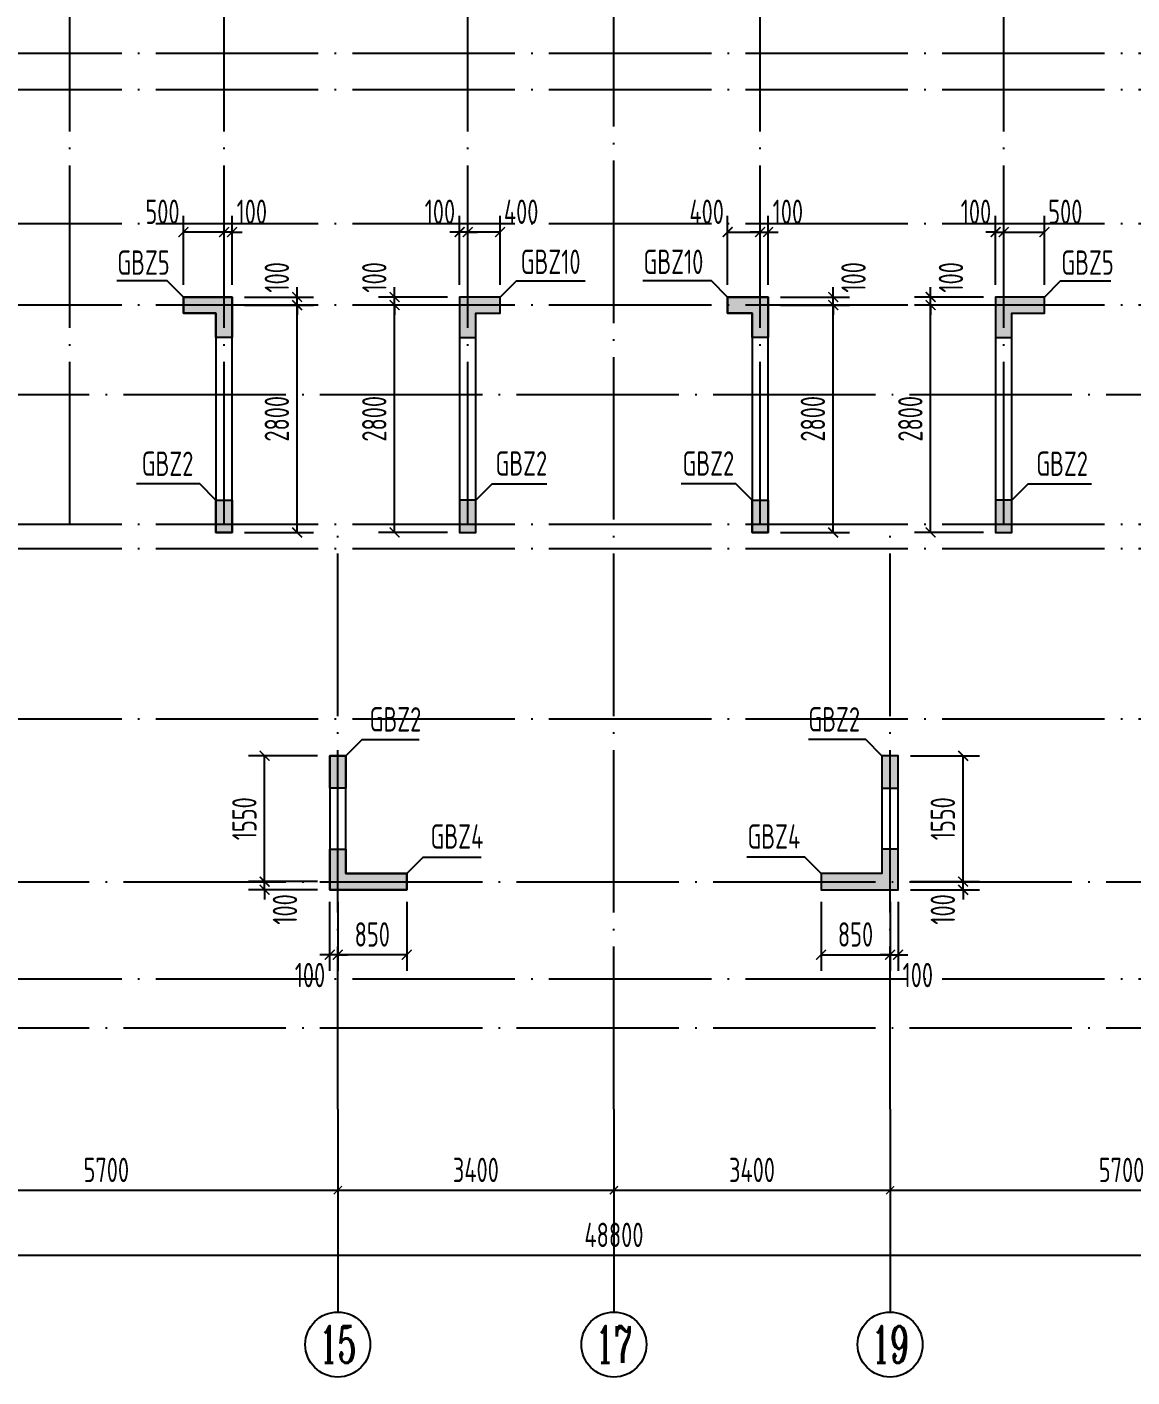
# Model space of a CAD drawing. Extents: x 826826 to 1642106, y -156213 to 399140.
# Drawn here: x 1188518 to 1202123, y 116116 to 132741 of the extents above; entities that cross this region are included whole.
import ezdxf
from ezdxf.enums import TextEntityAlignment as Align

# ---------------------------------------------------------------- set-up
doc = ezdxf.new("R2010")
doc.units = 0
doc.header["$LTSCALE"] = 1000
doc.linetypes.add('DOTE', pattern=[2.42, 2, -0.2, 0.02, -0.2])
doc.layers.get('0').update_dxf_attribs({"linetype": 'CONTINUOUS'})
doc.layers.get('DEFPOINTS').update_dxf_attribs({"linetype": 'CONTINUOUS'})
for name, color, linetype in [('A-AXIS', 1, 'CONTINUOUS'), ('A-DOTE', 10, 'DOTE'), ('AXIS_TEXT', 4, 'CONTINUOUS'), ('S-Q墙实线', 6, 'CONTINUOUS'), ('S-Q墙标注', 3, 'CONTINUOUS'), ('S-X详图填充', 252, 'CONTINUOUS'), ('S-X详图实线', 4, 'CONTINUOUS'), ('S-Y一般标注', 3, 'CONTINUOUS'), ('S-Z柱编号', 6, 'CONTINUOUS')]:
    doc.layers.add(name, color=color, linetype=linetype)
doc.styles.add('_TCH_AXIS', font='COMPLEX', dxfattribs={"bigfont": 'GBCBIG'})
doc.styles.add('COMPLEX', font='COMPLEX')
doc.styles.add('TSSD_DIMENSION', font='Tssdeng.shx', dxfattribs={"width": 0.7, "bigfont": 'tssdchn.shx'})
doc.styles.add('TSSD_REIN', font='tssdeng.shx', dxfattribs={"width": 0.7, "height": 300, "bigfont": 'tssdchn.shx'})
doc.styles.add('结构文字', font='zstxt.shx', dxfattribs={"width": 0.7, "bigfont": 'zshz.shx'})
doc.dimstyles.new('STRUCK', dxfattribs={"dimtxt": 400, "dimasz": 121, "dimexe": 200, "dimexo": 150, "dimgap": 115, "dimtad": 1, "dimdec": 0, "dimdsep": 46, "dimtxsty": '结构文字', "dimblk": 'ARCHTICK', "dimcen": 400, "dimclrd": 3, "dimclre": 3, "dimclrt": 7, "dimadec": 0, "dimazin": 0, "dimtfac": 1, "dimtdec": 0, "dimtix": 1, "dimtmove": 2, "dimatfit": 3, "dimldrblk": '_DIMX', "dimfxl": 0, "dimtolj": 1, "dimtzin": 0, "dimarcsym": 0})
doc.dimstyles.new('TSSD_100_100$0', dxfattribs={"dimtxt": 300, "dimasz": 80, "dimexe": 100, "dimexo": 250, "dimgap": 100, "dimtad": 1, "dimdec": 0, "dimzin": 0, "dimdsep": 46, "dimtxsty": 'TSSD_DIMENSION', "dimblk": 'ARCHTICK', "dimcen": 0, "dimdle": 100, "dimclrd": 3, "dimclre": 3, "dimclrt": 7, "dimadec": 0, "dimazin": 0, "dimtfac": 1, "dimtdec": 0, "dimtix": 1, "dimtmove": 2, "dimatfit": 3, "dimldrblk": 'ARCHTICK', "dimfxl": 0, "dimtolj": 1, "dimtzin": 0, "dimarcsym": 0})

# ---------------------------------------------------------------- blocks, each defined once
blk = doc.blocks.new('_ArchTick')
at = {"color": 0, "linetype": 'ByBlock', "const_width": 0.15}
blk.add_lwpolyline([(-0.5, -0.5), (0.5, 0.5)], dxfattribs=at)
blk = doc.blocks.new('*D874')
at = {"layer": 'DEFPOINTS', "color": 0}
for p in [(32100, 3300), (37800, 3300), (37800, 2300)]:
    blk.add_point(p, dxfattribs=at)
at = {"layer": 'S-Y一般标注', "color": 0, "lineweight": -2}
for p, q in [((32100, 3050), (32100, 2200)), ((37800, 3050), (37800, 2200)), ((32000, 2300), (37900, 2300))]:
    blk.add_line(p, q, dxfattribs=at)
at = {"layer": 'S-Y一般标注', "color": 0, "lineweight": -2, "xscale": 100, "yscale": 100, "zscale": 100, "rotation": 180}
blk.add_blockref('_ArchTick', (32100, 2300), dxfattribs=at)
at = {"layer": 'S-Y一般标注', "color": 0, "lineweight": -2, "xscale": 100, "yscale": 100, "zscale": 100}
blk.add_blockref('_ArchTick', (37800, 2300), dxfattribs=at)
at = {"layer": 'S-Y一般标注', "color": 7, "insert": (34950, 2550), "char_height": 300, "attachment_point": 5, "style": 'TSSD_DIMENSION'}
blk.add_mtext('\\A1;5700', dxfattribs=at)
blk = doc.blocks.new('*D875')
at = {"layer": 'DEFPOINTS', "color": 0}
for p in [(28700.000008, 3300.000008), (32100.000008, 3300.000008), (32100.000008, 2300.000008)]:
    blk.add_point(p, dxfattribs=at)
at = {"layer": 'S-Y一般标注', "color": 0, "lineweight": -2}
for p, q in [((28700.000008, 3050.000008), (28700.000008, 2200.000008)), ((32100.000008, 3050.000008), (32100.000008, 2200.000008)), ((28600.000008, 2300.000008), (32200.000008, 2300.000008))]:
    blk.add_line(p, q, dxfattribs=at)
at = {"layer": 'S-Y一般标注', "color": 0, "lineweight": -2, "xscale": 100, "yscale": 100, "zscale": 100, "rotation": 180}
blk.add_blockref('_ArchTick', (28700.000008, 2300.000008), dxfattribs=at)
at = {"layer": 'S-Y一般标注', "color": 0, "lineweight": -2, "xscale": 100, "yscale": 100, "zscale": 100}
blk.add_blockref('_ArchTick', (32100.000008, 2300.000008), dxfattribs=at)
at = {"layer": 'S-Y一般标注', "color": 7, "insert": (30400.000008, 2550.000008), "char_height": 300, "attachment_point": 5, "style": 'TSSD_DIMENSION'}
blk.add_mtext('\\A1;3400', dxfattribs=at)
blk = doc.blocks.new('*D916')
at = {"layer": 'DEFPOINTS', "color": 0}
for p in [(19600, 3300), (25300, 3300), (25300, 2300)]:
    blk.add_point(p, dxfattribs=at)
at = {"layer": 'S-Y一般标注', "color": 0, "lineweight": -2}
for p, q in [((19600, 3050), (19600, 2200)), ((25300, 3050), (25300, 2200)), ((19500, 2300), (25400, 2300))]:
    blk.add_line(p, q, dxfattribs=at)
at = {"layer": 'S-Y一般标注', "color": 0, "lineweight": -2, "xscale": 100, "yscale": 100, "zscale": 100, "rotation": 180}
blk.add_blockref('_ArchTick', (19600, 2300), dxfattribs=at)
at = {"layer": 'S-Y一般标注', "color": 0, "lineweight": -2, "xscale": 100, "yscale": 100, "zscale": 100}
blk.add_blockref('_ArchTick', (25300, 2300), dxfattribs=at)
at = {"layer": 'S-Y一般标注', "color": 7, "insert": (22450, 2550), "char_height": 300, "attachment_point": 5, "style": 'TSSD_DIMENSION'}
blk.add_mtext('\\A1;5700', dxfattribs=at)
blk = doc.blocks.new('*D917')
at = {"layer": 'DEFPOINTS', "color": 0}
for p in [(25300.000008, 3300.000008), (28700.000008, 3300.000008), (28700.000008, 2300.000008)]:
    blk.add_point(p, dxfattribs=at)
at = {"layer": 'S-Y一般标注', "color": 0, "lineweight": -2}
for p, q in [((25300.000008, 3050.000008), (25300.000008, 2200.000008)), ((28700.000008, 3050.000008), (28700.000008, 2200.000008)), ((25200.000008, 2300.000008), (28800.000008, 2300.000008))]:
    blk.add_line(p, q, dxfattribs=at)
at = {"layer": 'S-Y一般标注', "color": 0, "lineweight": -2, "xscale": 100, "yscale": 100, "zscale": 100, "rotation": 180}
blk.add_blockref('_ArchTick', (25300.000008, 2300.000008), dxfattribs=at)
at = {"layer": 'S-Y一般标注', "color": 0, "lineweight": -2, "xscale": 100, "yscale": 100, "zscale": 100}
blk.add_blockref('_ArchTick', (28700.000008, 2300.000008), dxfattribs=at)
at = {"layer": 'S-Y一般标注', "color": 7, "insert": (27000.000008, 2550.000008), "char_height": 300, "attachment_point": 5, "style": 'TSSD_DIMENSION'}
blk.add_mtext('\\A1;3400', dxfattribs=at)
blk = doc.blocks.new('*D918')
at = {"layer": 'DEFPOINTS', "color": 0}
for p in [(4300.000008, 3300.000008), (53100.000008, 3300.000008), (53100.000008, 1500.000008)]:
    blk.add_point(p, dxfattribs=at)
at = {"layer": 'S-Y一般标注', "color": 0, "lineweight": -2}
for p, q in [((4300.000008, 3050.000008), (4300.000008, 1400.000008)), ((53100.000008, 3050.000008), (53100.000008, 1400.000008)), ((4200.000008, 1500.000008), (53200.000008, 1500.000008))]:
    blk.add_line(p, q, dxfattribs=at)
at = {"layer": 'S-Y一般标注', "color": 0, "lineweight": -2, "xscale": 100, "yscale": 100, "zscale": 100, "rotation": 180}
blk.add_blockref('_ArchTick', (4300.000008, 1500.000008), dxfattribs=at)
at = {"layer": 'S-Y一般标注', "color": 0, "lineweight": -2, "xscale": 100, "yscale": 100, "zscale": 100}
blk.add_blockref('_ArchTick', (53100.000008, 1500.000008), dxfattribs=at)
at = {"layer": 'S-Y一般标注', "color": 7, "insert": (28700.000008, 1750.000008), "char_height": 300, "attachment_point": 5, "style": 'TSSD_DIMENSION'}
blk.add_mtext('\\A1;48800', dxfattribs=at)
blk = doc.blocks.new('_AXISO')
blk.add_circle((0, 0), 0.5)
at = {"layer": 'AXIS_TEXT', "style": 'COMPLEX', "width": 1.041667}
blk.add_attdef('A', text='', height=0.56, dxfattribs=at).set_placement((-0.25, -0.28), (0.25, -0.28), align=Align.FIT)
blk = doc.blocks.new('*D612')
at = {"layer": 'DEFPOINTS', "color": 0}
for p in [(1191044, 129316), (1191844, 129316), (1191044, 126516)]:
    blk.add_point(p, dxfattribs=at)
at = {"layer": 'S-Q墙标注', "color": 3, "lineweight": -2}
for p, q in [((1191194, 129316), (1192044, 129316)), ((1191844, 126516), (1191844, 129316)), ((1191194, 126516), (1192044, 126516))]:
    blk.add_line(p, q, dxfattribs=at)
at = {"layer": 'S-Q墙标注', "color": 3, "lineweight": -2, "xscale": 121, "yscale": 121, "zscale": 121}
for p, rotation in [((1191844, 129316), 90), ((1191844, 126516), 270)]:
    blk.add_blockref('_ArchTick', p, dxfattribs=dict(at, rotation=rotation))
at = {"layer": 'S-Q墙标注', "color": 7, "insert": (1191594, 127916), "char_height": 300, "attachment_point": 5, "rotation": 90, "style": 'TSSD_REIN'}
blk.add_mtext('\\A1;2800', dxfattribs=at)
blk = doc.blocks.new('_DIMX')
blk.add_line((-150, 0), (150, 0))
at = {"const_width": 50}
blk.add_lwpolyline([(-70, -70), (70, 70)], dxfattribs=at)
blk = doc.blocks.new('*D613')
at = {"layer": 'DEFPOINTS', "color": 0}
for p in [(1191044, 129416), (1191844, 129416), (1191044, 129316)]:
    blk.add_point(p, dxfattribs=at)
at = {"layer": 'S-Q墙标注', "color": 3, "lineweight": -2}
for p, q in [((1191844, 129416), (1191844, 129537)), ((1191194, 129416), (1192044, 129416)), ((1191844, 129316), (1191844, 129416)), ((1191194, 129316), (1192044, 129316)), ((1191844, 129316), (1191844, 129195))]:
    blk.add_line(p, q, dxfattribs=at)
at = {"layer": 'S-Q墙标注', "color": 3, "lineweight": -2, "xscale": 121, "yscale": 121, "zscale": 121}
for p, rotation in [((1191844, 129416), 270), ((1191844, 129316), 90)]:
    blk.add_blockref('_ArchTick', p, dxfattribs=dict(at, rotation=rotation))
at = {"layer": 'S-Q墙标注', "color": 7, "insert": (1191594, 129658), "char_height": 300, "attachment_point": 5, "rotation": 90, "style": 'TSSD_REIN'}
blk.add_mtext('\\A1;100', dxfattribs=at)
blk = doc.blocks.new('*D614')
at = {"layer": 'DEFPOINTS', "color": 0}
for p in [(1190944, 130216), (1190944, 129416), (1191044, 129416)]:
    blk.add_point(p, dxfattribs=at)
at = {"layer": 'S-Q墙标注', "color": 3, "lineweight": -2}
for p, q in [((1190944, 129566), (1190944, 130416)), ((1191044, 129566), (1191044, 130416)), ((1190944, 130216), (1190823, 130216)), ((1191044, 130216), (1190944, 130216)), ((1191044, 130216), (1191165, 130216))]:
    blk.add_line(p, q, dxfattribs=at)
at = {"layer": 'S-Q墙标注', "color": 3, "lineweight": -2, "xscale": 121, "yscale": 121, "zscale": 121}
blk.add_blockref('_ArchTick', (1190944, 130216), dxfattribs=at)
at = {"layer": 'S-Q墙标注', "color": 3, "lineweight": -2, "xscale": 121, "yscale": 121, "zscale": 121, "rotation": 180}
blk.add_blockref('_ArchTick', (1191044, 130216), dxfattribs=at)
at = {"layer": 'S-Q墙标注', "color": 7, "insert": (1191286, 130466), "char_height": 300, "attachment_point": 5, "style": 'TSSD_REIN'}
blk.add_mtext('\\A1;100', dxfattribs=at)
blk = doc.blocks.new('*D615')
at = {"layer": 'DEFPOINTS', "color": 0}
for p in [(1190444, 130216), (1190444, 129416), (1190944, 129416)]:
    blk.add_point(p, dxfattribs=at)
at = {"layer": 'S-Q墙标注', "color": 3, "lineweight": -2}
for p, q in [((1190444, 129566), (1190444, 130416)), ((1190944, 129566), (1190944, 130416)), ((1190944, 130216), (1190444, 130216))]:
    blk.add_line(p, q, dxfattribs=at)
at = {"layer": 'S-Q墙标注', "color": 3, "lineweight": -2, "xscale": 121, "yscale": 121, "zscale": 121, "rotation": 180}
blk.add_blockref('_ArchTick', (1190444, 130216), dxfattribs=at)
at = {"layer": 'S-Q墙标注', "color": 3, "lineweight": -2, "xscale": 121, "yscale": 121, "zscale": 121}
blk.add_blockref('_ArchTick', (1190944, 130216), dxfattribs=at)
at = {"layer": 'S-Q墙标注', "color": 7, "insert": (1190186, 130466), "char_height": 300, "attachment_point": 5, "style": 'TSSD_REIN'}
blk.add_mtext('\\A1;500', dxfattribs=at)
blk = doc.blocks.new('*D616')
at = {"layer": 'DEFPOINTS', "color": 0}
for p in [(1193044, 129316), (1193844, 129316), (1193844, 126516)]:
    blk.add_point(p, dxfattribs=at)
at = {"layer": 'S-Q墙标注', "color": 3, "lineweight": -2}
for p, q in [((1193694, 129316), (1192844, 129316)), ((1193044, 126516), (1193044, 129316)), ((1193694, 126516), (1192844, 126516))]:
    blk.add_line(p, q, dxfattribs=at)
at = {"layer": 'S-Q墙标注', "color": 3, "lineweight": -2, "xscale": 121, "yscale": 121, "zscale": 121}
for p, rotation in [((1193044, 129316), 90), ((1193044, 126516), 270)]:
    blk.add_blockref('_ArchTick', p, dxfattribs=dict(at, rotation=rotation))
at = {"layer": 'S-Q墙标注', "color": 7, "insert": (1192794, 127916), "char_height": 300, "attachment_point": 5, "rotation": 90, "style": 'TSSD_REIN'}
blk.add_mtext('\\A1;2800', dxfattribs=at)
blk = doc.blocks.new('*D617')
at = {"layer": 'DEFPOINTS', "color": 0}
for p in [(1193044, 129416), (1193844, 129416), (1193844, 129316)]:
    blk.add_point(p, dxfattribs=at)
at = {"layer": 'S-Q墙标注', "color": 3, "lineweight": -2}
for p, q in [((1193044, 129416), (1193044, 129537)), ((1193694, 129416), (1192844, 129416)), ((1193044, 129316), (1193044, 129416)), ((1193694, 129316), (1192844, 129316)), ((1193044, 129316), (1193044, 129195))]:
    blk.add_line(p, q, dxfattribs=at)
at = {"layer": 'S-Q墙标注', "color": 3, "lineweight": -2, "xscale": 121, "yscale": 121, "zscale": 121}
for p, rotation in [((1193044, 129416), 270), ((1193044, 129316), 90)]:
    blk.add_blockref('_ArchTick', p, dxfattribs=dict(at, rotation=rotation))
at = {"layer": 'S-Q墙标注', "color": 7, "insert": (1192794, 129658), "char_height": 300, "attachment_point": 5, "rotation": 90, "style": 'TSSD_REIN'}
blk.add_mtext('\\A1;100', dxfattribs=at)
blk = doc.blocks.new('*D618')
at = {"layer": 'DEFPOINTS', "color": 0}
for p in [(1193944, 130216), (1193944, 129416), (1194344, 129416)]:
    blk.add_point(p, dxfattribs=at)
at = {"layer": 'S-Q墙标注', "color": 3, "lineweight": -2}
for p, q in [((1193944, 129566), (1193944, 130416)), ((1194344, 129566), (1194344, 130416)), ((1194344, 130216), (1193944, 130216))]:
    blk.add_line(p, q, dxfattribs=at)
at = {"layer": 'S-Q墙标注', "color": 3, "lineweight": -2, "xscale": 121, "yscale": 121, "zscale": 121, "rotation": 180}
blk.add_blockref('_ArchTick', (1193944, 130216), dxfattribs=at)
at = {"layer": 'S-Q墙标注', "color": 3, "lineweight": -2, "xscale": 121, "yscale": 121, "zscale": 121}
blk.add_blockref('_ArchTick', (1194344, 130216), dxfattribs=at)
at = {"layer": 'S-Q墙标注', "color": 7, "insert": (1194602, 130466), "char_height": 300, "attachment_point": 5, "style": 'TSSD_REIN'}
blk.add_mtext('\\A1;400', dxfattribs=at)
blk = doc.blocks.new('*D619')
at = {"layer": 'DEFPOINTS', "color": 0}
for p in [(1193844, 130216), (1193844, 129416), (1193944, 129416)]:
    blk.add_point(p, dxfattribs=at)
at = {"layer": 'S-Q墙标注', "color": 3, "lineweight": -2}
for p, q in [((1193844, 129566), (1193844, 130416)), ((1193944, 129566), (1193944, 130416)), ((1193844, 130216), (1193723, 130216)), ((1193944, 130216), (1193844, 130216)), ((1193944, 130216), (1194065, 130216))]:
    blk.add_line(p, q, dxfattribs=at)
at = {"layer": 'S-Q墙标注', "color": 3, "lineweight": -2, "xscale": 121, "yscale": 121, "zscale": 121}
blk.add_blockref('_ArchTick', (1193844, 130216), dxfattribs=at)
at = {"layer": 'S-Q墙标注', "color": 3, "lineweight": -2, "xscale": 121, "yscale": 121, "zscale": 121, "rotation": 180}
blk.add_blockref('_ArchTick', (1193944, 130216), dxfattribs=at)
at = {"layer": 'S-Q墙标注', "color": 7, "insert": (1193602, 130466), "char_height": 300, "attachment_point": 5, "style": 'TSSD_REIN'}
blk.add_mtext('\\A1;100', dxfattribs=at)
blk = doc.blocks.new('*D620')
at = {"layer": 'DEFPOINTS', "color": 0}
for p in [(1191444, 122216), (1192244, 122216), (1192244, 122116)]:
    blk.add_point(p, dxfattribs=at)
at = {"layer": 'S-Q墙标注', "color": 3, "lineweight": -2}
for p, q in [((1192094, 122216), (1191244, 122216)), ((1191444, 122216), (1191444, 122337)), ((1191444, 122116), (1191444, 122216)), ((1192094, 122116), (1191244, 122116)), ((1191444, 122116), (1191444, 121995))]:
    blk.add_line(p, q, dxfattribs=at)
at = {"layer": 'S-Q墙标注', "color": 3, "lineweight": -2, "xscale": 121, "yscale": 121, "zscale": 121}
for p, rotation in [((1191444, 122216), 270), ((1191444, 122116), 90)]:
    blk.add_blockref('_ArchTick', p, dxfattribs=dict(at, rotation=rotation))
at = {"layer": 'S-Q墙标注', "color": 7, "insert": (1191694, 121874), "char_height": 300, "attachment_point": 5, "rotation": 90, "style": 'TSSD_REIN'}
blk.add_mtext('\\A1;100', dxfattribs=at)
blk = doc.blocks.new('*D621')
at = {"layer": 'DEFPOINTS', "color": 0}
for p in [(1191444, 123766), (1192244, 123766), (1192244, 122216)]:
    blk.add_point(p, dxfattribs=at)
at = {"layer": 'S-Q墙标注', "color": 3, "lineweight": -2}
for p, q in [((1192094, 123766), (1191244, 123766)), ((1191444, 122216), (1191444, 123766)), ((1192094, 122216), (1191244, 122216))]:
    blk.add_line(p, q, dxfattribs=at)
at = {"layer": 'S-Q墙标注', "color": 3, "lineweight": -2, "xscale": 121, "yscale": 121, "zscale": 121}
for p, rotation in [((1191444, 123766), 90), ((1191444, 122216), 270)]:
    blk.add_blockref('_ArchTick', p, dxfattribs=dict(at, rotation=rotation))
at = {"layer": 'S-Q墙标注', "color": 7, "insert": (1191194, 122991), "char_height": 300, "attachment_point": 5, "rotation": 90, "style": 'TSSD_REIN'}
blk.add_mtext('\\A1;1550', dxfattribs=at)
blk = doc.blocks.new('*D622')
at = {"layer": 'DEFPOINTS', "color": 0}
for p in [(1192344, 122116), (1193194, 122116), (1192344, 121316)]:
    blk.add_point(p, dxfattribs=at)
at = {"layer": 'S-Q墙标注', "color": 3, "lineweight": -2}
for p, q in [((1192344, 121966), (1192344, 121116)), ((1193194, 121966), (1193194, 121116)), ((1193194, 121316), (1192344, 121316))]:
    blk.add_line(p, q, dxfattribs=at)
at = {"layer": 'S-Q墙标注', "color": 3, "lineweight": -2, "xscale": 121, "yscale": 121, "zscale": 121, "rotation": 180}
blk.add_blockref('_ArchTick', (1192344, 121316), dxfattribs=at)
at = {"layer": 'S-Q墙标注', "color": 3, "lineweight": -2, "xscale": 121, "yscale": 121, "zscale": 121}
blk.add_blockref('_ArchTick', (1193194, 121316), dxfattribs=at)
at = {"layer": 'S-Q墙标注', "color": 7, "insert": (1192769, 121566), "char_height": 300, "attachment_point": 5, "style": 'TSSD_REIN'}
blk.add_mtext('\\A1;850', dxfattribs=at)
blk = doc.blocks.new('*D623')
at = {"layer": 'DEFPOINTS', "color": 0}
for p in [(1192244, 122116), (1192344, 122116), (1192244, 121316)]:
    blk.add_point(p, dxfattribs=at)
at = {"layer": 'S-Q墙标注', "color": 3, "lineweight": -2}
for p, q in [((1192244, 121966), (1192244, 121116)), ((1192344, 121966), (1192344, 121116)), ((1192244, 121316), (1192123, 121316)), ((1192344, 121316), (1192244, 121316)), ((1192344, 121316), (1192465, 121316))]:
    blk.add_line(p, q, dxfattribs=at)
at = {"layer": 'S-Q墙标注', "color": 3, "lineweight": -2, "xscale": 121, "yscale": 121, "zscale": 121}
blk.add_blockref('_ArchTick', (1192244, 121316), dxfattribs=at)
at = {"layer": 'S-Q墙标注', "color": 3, "lineweight": -2, "xscale": 121, "yscale": 121, "zscale": 121, "rotation": 180}
blk.add_blockref('_ArchTick', (1192344, 121316), dxfattribs=at)
at = {"layer": 'S-Q墙标注', "color": 7, "insert": (1192002, 121066), "char_height": 300, "attachment_point": 5, "style": 'TSSD_REIN'}
blk.add_mtext('\\A1;100', dxfattribs=at)
blk = doc.blocks.new('*D678')
at = {"layer": 'DEFPOINTS', "color": 0}
for p in [(1199644, 129316), (1200444, 129316), (1200444, 126516)]:
    blk.add_point(p, dxfattribs=at)
at = {"layer": 'S-Q墙标注', "color": 3, "lineweight": -2}
for p, q in [((1200294, 129316), (1199444, 129316)), ((1199644, 126516), (1199644, 129316)), ((1200294, 126516), (1199444, 126516))]:
    blk.add_line(p, q, dxfattribs=at)
at = {"layer": 'S-Q墙标注', "color": 3, "lineweight": -2, "xscale": 121, "yscale": 121, "zscale": 121}
for p, rotation in [((1199644, 129316), 90), ((1199644, 126516), 270)]:
    blk.add_blockref('_ArchTick', p, dxfattribs=dict(at, rotation=rotation))
at = {"layer": 'S-Q墙标注', "color": 7, "insert": (1199394, 127916), "char_height": 300, "attachment_point": 5, "rotation": 90, "style": 'TSSD_REIN'}
blk.add_mtext('\\A1;2800', dxfattribs=at)
blk = doc.blocks.new('*D679')
at = {"layer": 'DEFPOINTS', "color": 0}
for p in [(1199644, 129416), (1200444, 129416), (1200444, 129316)]:
    blk.add_point(p, dxfattribs=at)
at = {"layer": 'S-Q墙标注', "color": 3, "lineweight": -2}
for p, q in [((1199644, 129416), (1199644, 129537)), ((1200294, 129416), (1199444, 129416)), ((1199644, 129316), (1199644, 129416)), ((1200294, 129316), (1199444, 129316)), ((1199644, 129316), (1199644, 129195))]:
    blk.add_line(p, q, dxfattribs=at)
at = {"layer": 'S-Q墙标注', "color": 3, "lineweight": -2, "xscale": 121, "yscale": 121, "zscale": 121}
for p, rotation in [((1199644, 129416), 270), ((1199644, 129316), 90)]:
    blk.add_blockref('_ArchTick', p, dxfattribs=dict(at, rotation=rotation))
at = {"layer": 'S-Q墙标注', "color": 7, "insert": (1199894, 129658), "char_height": 300, "attachment_point": 5, "rotation": 90, "style": 'TSSD_REIN'}
blk.add_mtext('\\A1;100', dxfattribs=at)
blk = doc.blocks.new('*D680')
at = {"layer": 'DEFPOINTS', "color": 0}
for p in [(1200544, 130216), (1200444, 129416), (1200544, 129416)]:
    blk.add_point(p, dxfattribs=at)
at = {"layer": 'S-Q墙标注', "color": 3, "lineweight": -2}
for p, q in [((1200444, 129566), (1200444, 130416)), ((1200544, 129566), (1200544, 130416)), ((1200444, 130216), (1200323, 130216)), ((1200444, 130216), (1200544, 130216)), ((1200544, 130216), (1200665, 130216))]:
    blk.add_line(p, q, dxfattribs=at)
at = {"layer": 'S-Q墙标注', "color": 3, "lineweight": -2, "xscale": 121, "yscale": 121, "zscale": 121}
blk.add_blockref('_ArchTick', (1200444, 130216), dxfattribs=at)
at = {"layer": 'S-Q墙标注', "color": 3, "lineweight": -2, "xscale": 121, "yscale": 121, "zscale": 121, "rotation": 180}
blk.add_blockref('_ArchTick', (1200544, 130216), dxfattribs=at)
at = {"layer": 'S-Q墙标注', "color": 7, "insert": (1200202, 130466), "char_height": 300, "attachment_point": 5, "style": 'TSSD_REIN'}
blk.add_mtext('\\A1;100', dxfattribs=at)
blk = doc.blocks.new('*D681')
at = {"layer": 'DEFPOINTS', "color": 0}
for p in [(1201044, 130216), (1200544, 129416), (1201044, 129416)]:
    blk.add_point(p, dxfattribs=at)
at = {"layer": 'S-Q墙标注', "color": 3, "lineweight": -2}
for p, q in [((1200544, 129566), (1200544, 130416)), ((1201044, 129566), (1201044, 130416)), ((1200544, 130216), (1201044, 130216))]:
    blk.add_line(p, q, dxfattribs=at)
at = {"layer": 'S-Q墙标注', "color": 3, "lineweight": -2, "xscale": 121, "yscale": 121, "zscale": 121, "rotation": 180}
blk.add_blockref('_ArchTick', (1200544, 130216), dxfattribs=at)
at = {"layer": 'S-Q墙标注', "color": 3, "lineweight": -2, "xscale": 121, "yscale": 121, "zscale": 121}
blk.add_blockref('_ArchTick', (1201044, 130216), dxfattribs=at)
at = {"layer": 'S-Q墙标注', "color": 7, "insert": (1201302, 130466), "char_height": 300, "attachment_point": 5, "style": 'TSSD_REIN'}
blk.add_mtext('\\A1;500', dxfattribs=at)
blk = doc.blocks.new('*D682')
at = {"layer": 'DEFPOINTS', "color": 0}
for p in [(1197644, 129316), (1198444, 129316), (1197644, 126516)]:
    blk.add_point(p, dxfattribs=at)
at = {"layer": 'S-Q墙标注', "color": 3, "lineweight": -2}
for p, q in [((1197794, 129316), (1198644, 129316)), ((1198444, 126516), (1198444, 129316)), ((1197794, 126516), (1198644, 126516))]:
    blk.add_line(p, q, dxfattribs=at)
at = {"layer": 'S-Q墙标注', "color": 3, "lineweight": -2, "xscale": 121, "yscale": 121, "zscale": 121}
for p, rotation in [((1198444, 129316), 90), ((1198444, 126516), 270)]:
    blk.add_blockref('_ArchTick', p, dxfattribs=dict(at, rotation=rotation))
at = {"layer": 'S-Q墙标注', "color": 7, "insert": (1198194, 127916), "char_height": 300, "attachment_point": 5, "rotation": 90, "style": 'TSSD_REIN'}
blk.add_mtext('\\A1;2800', dxfattribs=at)
blk = doc.blocks.new('*D683')
at = {"layer": 'DEFPOINTS', "color": 0}
for p in [(1197644, 129416), (1198444, 129416), (1197644, 129316)]:
    blk.add_point(p, dxfattribs=at)
at = {"layer": 'S-Q墙标注', "color": 3, "lineweight": -2}
for p, q in [((1198444, 129416), (1198444, 129537)), ((1197794, 129416), (1198644, 129416)), ((1198444, 129316), (1198444, 129416)), ((1197794, 129316), (1198644, 129316)), ((1198444, 129316), (1198444, 129195))]:
    blk.add_line(p, q, dxfattribs=at)
at = {"layer": 'S-Q墙标注', "color": 3, "lineweight": -2, "xscale": 121, "yscale": 121, "zscale": 121}
for p, rotation in [((1198444, 129416), 270), ((1198444, 129316), 90)]:
    blk.add_blockref('_ArchTick', p, dxfattribs=dict(at, rotation=rotation))
at = {"layer": 'S-Q墙标注', "color": 7, "insert": (1198694, 129658), "char_height": 300, "attachment_point": 5, "rotation": 90, "style": 'TSSD_REIN'}
blk.add_mtext('\\A1;100', dxfattribs=at)
blk = doc.blocks.new('*D684')
at = {"layer": 'DEFPOINTS', "color": 0}
for p in [(1197544, 130216), (1197144, 129416), (1197544, 129416)]:
    blk.add_point(p, dxfattribs=at)
at = {"layer": 'S-Q墙标注', "color": 3, "lineweight": -2}
for p, q in [((1197144, 129566), (1197144, 130416)), ((1197544, 129566), (1197544, 130416)), ((1197144, 130216), (1197544, 130216))]:
    blk.add_line(p, q, dxfattribs=at)
at = {"layer": 'S-Q墙标注', "color": 3, "lineweight": -2, "xscale": 121, "yscale": 121, "zscale": 121, "rotation": 180}
blk.add_blockref('_ArchTick', (1197144, 130216), dxfattribs=at)
at = {"layer": 'S-Q墙标注', "color": 3, "lineweight": -2, "xscale": 121, "yscale": 121, "zscale": 121}
blk.add_blockref('_ArchTick', (1197544, 130216), dxfattribs=at)
at = {"layer": 'S-Q墙标注', "color": 7, "insert": (1196886, 130466), "char_height": 300, "attachment_point": 5, "style": 'TSSD_REIN'}
blk.add_mtext('\\A1;400', dxfattribs=at)
blk = doc.blocks.new('*D685')
at = {"layer": 'DEFPOINTS', "color": 0}
for p in [(1197644, 130216), (1197544, 129416), (1197644, 129416)]:
    blk.add_point(p, dxfattribs=at)
at = {"layer": 'S-Q墙标注', "color": 3, "lineweight": -2}
for p, q in [((1197544, 129566), (1197544, 130416)), ((1197644, 129566), (1197644, 130416)), ((1197544, 130216), (1197423, 130216)), ((1197544, 130216), (1197644, 130216)), ((1197644, 130216), (1197765, 130216))]:
    blk.add_line(p, q, dxfattribs=at)
at = {"layer": 'S-Q墙标注', "color": 3, "lineweight": -2, "xscale": 121, "yscale": 121, "zscale": 121}
blk.add_blockref('_ArchTick', (1197544, 130216), dxfattribs=at)
at = {"layer": 'S-Q墙标注', "color": 3, "lineweight": -2, "xscale": 121, "yscale": 121, "zscale": 121, "rotation": 180}
blk.add_blockref('_ArchTick', (1197644, 130216), dxfattribs=at)
at = {"layer": 'S-Q墙标注', "color": 7, "insert": (1197886, 130466), "char_height": 300, "attachment_point": 5, "style": 'TSSD_REIN'}
blk.add_mtext('\\A1;100', dxfattribs=at)
blk = doc.blocks.new('*D656')
at = {"layer": 'DEFPOINTS', "color": 0}
for p in [(1199244, 122216), (1200044, 122216), (1199244, 122116)]:
    blk.add_point(p, dxfattribs=at)
at = {"layer": 'S-Q墙标注', "color": 3, "lineweight": -2}
for p, q in [((1199394, 122216), (1200244, 122216)), ((1200044, 122216), (1200044, 122337)), ((1200044, 122116), (1200044, 122216)), ((1199394, 122116), (1200244, 122116)), ((1200044, 122116), (1200044, 121995))]:
    blk.add_line(p, q, dxfattribs=at)
at = {"layer": 'S-Q墙标注', "color": 3, "lineweight": -2, "xscale": 121, "yscale": 121, "zscale": 121}
for p, rotation in [((1200044, 122216), 270), ((1200044, 122116), 90)]:
    blk.add_blockref('_ArchTick', p, dxfattribs=dict(at, rotation=rotation))
at = {"layer": 'S-Q墙标注', "color": 7, "insert": (1199794, 121874), "char_height": 300, "attachment_point": 5, "rotation": 90, "style": 'TSSD_REIN'}
blk.add_mtext('\\A1;100', dxfattribs=at)
blk = doc.blocks.new('*D657')
at = {"layer": 'DEFPOINTS', "color": 0}
for p in [(1199244, 123766), (1200044, 123766), (1199244, 122216)]:
    blk.add_point(p, dxfattribs=at)
at = {"layer": 'S-Q墙标注', "color": 3, "lineweight": -2}
for p, q in [((1199394, 123766), (1200244, 123766)), ((1200044, 122216), (1200044, 123766)), ((1199394, 122216), (1200244, 122216))]:
    blk.add_line(p, q, dxfattribs=at)
at = {"layer": 'S-Q墙标注', "color": 3, "lineweight": -2, "xscale": 121, "yscale": 121, "zscale": 121}
for p, rotation in [((1200044, 123766), 90), ((1200044, 122216), 270)]:
    blk.add_blockref('_ArchTick', p, dxfattribs=dict(at, rotation=rotation))
at = {"layer": 'S-Q墙标注', "color": 7, "insert": (1199794, 122991), "char_height": 300, "attachment_point": 5, "rotation": 90, "style": 'TSSD_REIN'}
blk.add_mtext('\\A1;1550', dxfattribs=at)
blk = doc.blocks.new('*D658')
at = {"layer": 'DEFPOINTS', "color": 0}
for p in [(1198294, 122116), (1199144, 122116), (1199144, 121316)]:
    blk.add_point(p, dxfattribs=at)
at = {"layer": 'S-Q墙标注', "color": 3, "lineweight": -2}
for p, q in [((1198294, 121966), (1198294, 121116)), ((1199144, 121966), (1199144, 121116)), ((1198294, 121316), (1199144, 121316))]:
    blk.add_line(p, q, dxfattribs=at)
at = {"layer": 'S-Q墙标注', "color": 3, "lineweight": -2, "xscale": 121, "yscale": 121, "zscale": 121, "rotation": 180}
blk.add_blockref('_ArchTick', (1198294, 121316), dxfattribs=at)
at = {"layer": 'S-Q墙标注', "color": 3, "lineweight": -2, "xscale": 121, "yscale": 121, "zscale": 121}
blk.add_blockref('_ArchTick', (1199144, 121316), dxfattribs=at)
at = {"layer": 'S-Q墙标注', "color": 7, "insert": (1198719, 121566), "char_height": 300, "attachment_point": 5, "style": 'TSSD_REIN'}
blk.add_mtext('\\A1;850', dxfattribs=at)
blk = doc.blocks.new('*D659')
at = {"layer": 'DEFPOINTS', "color": 0}
for p in [(1199144, 122116), (1199244, 122116), (1199244, 121316)]:
    blk.add_point(p, dxfattribs=at)
at = {"layer": 'S-Q墙标注', "color": 3, "lineweight": -2}
for p, q in [((1199144, 121966), (1199144, 121116)), ((1199244, 121966), (1199244, 121116)), ((1199144, 121316), (1199023, 121316)), ((1199144, 121316), (1199244, 121316)), ((1199244, 121316), (1199365, 121316))]:
    blk.add_line(p, q, dxfattribs=at)
at = {"layer": 'S-Q墙标注', "color": 3, "lineweight": -2, "xscale": 121, "yscale": 121, "zscale": 121}
blk.add_blockref('_ArchTick', (1199144, 121316), dxfattribs=at)
at = {"layer": 'S-Q墙标注', "color": 3, "lineweight": -2, "xscale": 121, "yscale": 121, "zscale": 121, "rotation": 180}
blk.add_blockref('_ArchTick', (1199244, 121316), dxfattribs=at)
at = {"layer": 'S-Q墙标注', "color": 7, "insert": (1199486, 121066), "char_height": 300, "attachment_point": 5, "style": 'TSSD_REIN'}
blk.add_mtext('\\A1;100', dxfattribs=at)
blk = doc.blocks.new('20210801.08533475')
at = {"layer": 'A-AXIS'}
for p, q in [((25300, 3300), (25300, 800)), ((28700, 3300), (28700, 800)), ((32100, 3300), (32100, 800))]:
    blk.add_line(p, q, dxfattribs=at)
at = {"layer": 'A-DOTE'}
for p, q in [((22000, 10500), (22000, 19800)), ((23900, 10500), (23900, 19800)), ((26900, 10500), (26900, 19800)), ((28700, 3300), (28700, 19800)), ((30500, 10500), (30500, 19800)), ((33500, 10500), (33500, 19800)), ((54100, 16300), (3300, 16300)), ((54100, 15850), (3300, 15850)), ((54100, 14200), (3300, 14200)), ((54100, 13200), (3300, 13200)), ((3300, 12100), (54100, 12100)), ((54100, 10500), (3300, 10500)), ((25300, 3300), (25300, 10500)), ((32100, 3300), (32100, 10500)), ((54100, 10200), (3300, 10200)), ((54100, 8100), (3300, 8100)), ((3300, 6100), (54100, 6100)), ((54100, 4900), (3300, 4900)), ((3300, 4300), (54100, 4300))]:
    blk.add_line(p, q, dxfattribs=at)
at = {"layer": 'A-AXIS'}
ref = blk.add_blockref('_AXISO', (25300, 400), dxfattribs=dict(at, xscale=800, yscale=800, zscale=800))
ref.add_attrib('A', '15', dxfattribs={"layer": 'AXIS_TEXT', "height": 452.55, "style": '_TCH_AXIS', "width": 0.724138}).set_placement((25073.7, 173.7), (25526.3, 173.7), align=Align.FIT)
ref = blk.add_blockref('_AXISO', (28700, 400), dxfattribs=dict(at, xscale=800, yscale=800, zscale=800))
ref.add_attrib('A', '17', dxfattribs={"layer": 'AXIS_TEXT', "height": 452.55, "style": '_TCH_AXIS', "width": 0.724138}).set_placement((28473.7, 173.7), (28926.3, 173.7), align=Align.FIT)
ref = blk.add_blockref('_AXISO', (32100, 400), dxfattribs=dict(at, xscale=800, yscale=800, zscale=800))
ref.add_attrib('A', '19', dxfattribs={"layer": 'AXIS_TEXT', "height": 452.55, "style": '_TCH_AXIS', "width": 0.724138}).set_placement((31873.7, 173.7), (32326.3, 173.7), align=Align.FIT)
at = {"layer": 'S-Y一般标注'}
for p1, p2, distance, picture, middle in [((4300, 3300), (53100, 3300), -1800, '*D918', (28700, 1750)), ((19600, 3300), (25300, 3300), -1000, '*D916', (22450, 2550)), ((25300, 3300), (28700, 3300), -1000, '*D917', (27000, 2550)), ((28700, 3300), (32100, 3300), -1000, '*D875', (30400, 2550)), ((32100, 3300), (37800, 3300), -1000, '*D874', (34950, 2550))]:
    dim = blk.add_aligned_dim(p1=p1, p2=p2, distance=distance, dimstyle='TSSD_100_100$0', override={"dimasz": 100, "dimclrd": 0, "dimclre": 0}, dxfattribs=at)
    dim.commit()
    dim.dimension.update_dxf_attribs({"geometry": picture, "text_midpoint": middle})

msp = doc.modelspace()

# ---------------------------------------------------------------- hatches: boundary and pattern name
at = {"layer": 'S-X详图填充'}
h = msp.add_hatch(color=256, dxfattribs=at)
h.dxf.hatch_style = 1
h.paths.add_polyline_path([(1191044.35, 128915.81), (1190844.35, 128915.81), (1190844.35, 129215.81), (1190444.35, 129215.81), (1190444.35, 129415.81), (1191044.35, 129415.81)])
h = msp.add_hatch(color=256, dxfattribs=at)
h.dxf.hatch_style = 1
h.paths.add_polyline_path([(1193844.31, 128915.81), (1194044.31, 128915.81), (1194044.31, 129215.81), (1194344.22, 129215.81), (1194344.22, 129415.81), (1193844.31, 129415.81)])
h = msp.add_hatch(color=256, dxfattribs=at)
h.dxf.hatch_style = 1
h.paths.add_polyline_path([(1197644.4, 128915.81), (1197444.4, 128915.81), (1197444.4, 129215.81), (1197144.49, 129215.81), (1197144.49, 129415.81), (1197644.4, 129415.81)])
h = msp.add_hatch(color=256, dxfattribs=at)
h.dxf.hatch_style = 1
h.paths.add_polyline_path([(1200444.36, 128915.81), (1200644.36, 128915.81), (1200644.36, 129215.81), (1201044.36, 129215.81), (1201044.36, 129415.81), (1200444.36, 129415.81)])
h = msp.add_hatch(color=256, dxfattribs=at)
h.dxf.hatch_style = 1
h.paths.add_polyline_path([(1190844.35, 126915.81), (1191044.35, 126915.81), (1191044.35, 126515.81), (1190844.35, 126515.81)])
h = msp.add_hatch(color=256, dxfattribs=at)
h.dxf.hatch_style = 1
h.paths.add_polyline_path([(1194044.35, 126915.81), (1193844.35, 126915.81), (1193844.35, 126515.81), (1194044.35, 126515.81)])
h = msp.add_hatch(color=256, dxfattribs=at)
h.dxf.hatch_style = 1
h.paths.add_polyline_path([(1197444.35, 126915.81), (1197644.35, 126915.81), (1197644.35, 126515.81), (1197444.35, 126515.81)])
h = msp.add_hatch(color=256, dxfattribs=at)
h.dxf.hatch_style = 1
h.paths.add_polyline_path([(1200644.36, 126915.81), (1200444.36, 126915.81), (1200444.36, 126515.81), (1200644.36, 126515.81)])
h = msp.add_hatch(color=256, dxfattribs=at)
h.dxf.hatch_style = 1
h.paths.add_polyline_path([(1192444.35, 123365.81), (1192244.35, 123365.81), (1192244.35, 123765.81), (1192444.35, 123765.81)])
h = msp.add_hatch(color=256, dxfattribs=at)
h.dxf.hatch_style = 1
h.paths.add_polyline_path([(1199044.35, 123365.81), (1199244.35, 123365.81), (1199244.35, 123765.81), (1199044.35, 123765.81)])
h = msp.add_hatch(color=256, dxfattribs=at)
h.dxf.hatch_style = 1
h.paths.add_polyline_path([(1192444.35, 122315.81), (1193194.35, 122315.81), (1193194.35, 122115.81), (1192244.35, 122115.81), (1192244.35, 122615.81), (1192444.35, 122615.81)])
h = msp.add_hatch(color=256, dxfattribs=at)
h.dxf.hatch_style = 1
h.paths.add_polyline_path([(1199044.35, 122315.81), (1198294.35, 122315.81), (1198294.35, 122115.81), (1199244.35, 122115.81), (1199244.35, 122615.81), (1199044.35, 122615.81)])

# ---------------------------------------------------------------- linework, layer by layer
at = {"layer": 'S-Q墙实线'}
for points in [[(1190444.26, 129215.81), (1190844.36, 129215.81), (1190844.36, 126515.81), (1191044.36, 126515.81), (1191044.36, 129415.81), (1190444.26, 129415.81)], [(1200644.35, 129215.81), (1201044.36, 129215.81), (1201044.36, 129415.81), (1200444.35, 129415.81), (1200444.35, 126515.81), (1200644.35, 126515.81)], [(1192244.35, 122115.81), (1193094.35, 122115.81), (1193194.35, 122115.81), (1193194.35, 122315.81), (1193094.35, 122315.81), (1192444.35, 122315.81), (1192444.35, 123765.81), (1192244.35, 123765.81)], [(1199044.35, 122315.81), (1198394.35, 122315.81), (1198294.36, 122315.81), (1198294.36, 122115.81), (1198394.35, 122115.81), (1199244.35, 122115.81), (1199244.35, 123765.81), (1199044.35, 123765.81)]]:
    msp.add_lwpolyline(points, close=True, dxfattribs=at)
for points in [[(1193844.41, 129415.81), (1193842.95, 126515.81), (1194042.95, 126515.71), (1194044.31, 129215.81), (1194344.35, 129215.81), (1194344.35, 129415.81), (1193844.41, 129415.81)], [(1197644.36, 129415.81), (1197144.35, 129415.81), (1197144.35, 129215.81), (1197444.36, 129215.81), (1197444.36, 126515.81), (1197644.36, 126515.81), (1197644.36, 129415.81)]]:
    msp.add_lwpolyline(points, dxfattribs=at)
at = {"layer": 'S-X详图实线'}
for points in [[(1191044.35, 128915.81), (1190844.35, 128915.81), (1190844.35, 129215.81), (1190444.35, 129215.81), (1190444.35, 129415.81), (1191044.35, 129415.81), (1191044.35, 128915.81)], [(1193844.31, 128915.81), (1194044.31, 128915.81), (1194044.31, 129215.81), (1194344.22, 129215.81), (1194344.22, 129415.81), (1193844.31, 129415.81), (1193844.31, 128915.81)], [(1197644.4, 128915.81), (1197444.4, 128915.81), (1197444.4, 129215.81), (1197144.49, 129215.81), (1197144.49, 129415.81), (1197644.4, 129415.81), (1197644.4, 128915.81)], [(1200444.36, 128915.81), (1200644.36, 128915.81), (1200644.36, 129215.81), (1201044.36, 129215.81), (1201044.36, 129415.81), (1200444.36, 129415.81), (1200444.36, 128915.81)], [(1190844.35, 126915.81), (1191044.35, 126915.81), (1191044.35, 126515.81), (1190844.35, 126515.81), (1190844.35, 126915.81)], [(1194044.35, 126915.81), (1193844.35, 126915.81), (1193844.35, 126515.81), (1194044.35, 126515.81), (1194044.35, 126915.81)], [(1197444.35, 126915.81), (1197644.35, 126915.81), (1197644.35, 126515.81), (1197444.35, 126515.81), (1197444.35, 126915.81)], [(1200644.36, 126915.81), (1200444.36, 126915.81), (1200444.36, 126515.81), (1200644.36, 126515.81), (1200644.36, 126915.81)], [(1192444.35, 123365.81), (1192244.35, 123365.81), (1192244.35, 123765.81), (1192444.35, 123765.81), (1192444.35, 123365.81)], [(1199044.35, 123365.81), (1199244.35, 123365.81), (1199244.35, 123765.81), (1199044.35, 123765.81), (1199044.35, 123365.81)], [(1192244.35, 122615.81), (1192444.35, 122615.81), (1192444.35, 122315.81), (1193194.35, 122315.81), (1193194.35, 122115.81), (1192244.35, 122115.81), (1192244.35, 122615.81)], [(1199244.35, 122615.81), (1199044.35, 122615.81), (1199044.35, 122315.81), (1198294.35, 122315.81), (1198294.35, 122115.81), (1199244.35, 122115.81), (1199244.35, 122615.81)]]:
    msp.add_lwpolyline(points, close=True, dxfattribs=at)
at = {"layer": 'S-Z柱编号', "color": 7}
for points in [[(1190444.35, 129415.81), (1190244.35, 129615.81), (1189624.27, 129615.81)], [(1194344.22, 129415.81), (1194544.22, 129615.81), (1195388.31, 129615.81)], [(1197144.49, 129415.81), (1196944.49, 129615.81), (1196100.4, 129615.81)], [(1201044.36, 129415.81), (1201244.36, 129615.81), (1201864.44, 129615.81)], [(1190844.35, 126915.81), (1190644.35, 127115.81), (1189864.44, 127115.81)], [(1194043.15, 126915.81), (1194243.15, 127115.81), (1194916.68, 127115.81)], [(1197445.55, 126915.81), (1197245.55, 127115.81), (1196572.03, 127115.81)], [(1200644.36, 126915.81), (1200844.36, 127115.81), (1201624.27, 127115.81)], [(1192444.35, 123765.81), (1192644.35, 123965.81), (1193348.23, 123965.81)], [(1199044.35, 123765.81), (1198844.35, 123965.81), (1198140.48, 123965.81)], [(1193194.35, 122315.81), (1193394.35, 122515.81), (1194109.57, 122515.81)], [(1198294.35, 122315.81), (1198094.35, 122515.81), (1197379.14, 122515.81)]]:
    msp.add_lwpolyline(points, dxfattribs=at)

# ---------------------------------------------------------------- block references
at = {"layer": 'S-Y一般标注'}
msp.add_blockref('20210801.08533475', (1167044.35, 116115.81), dxfattribs=at)

# ---------------------------------------------------------------- texts
at = {"layer": 'S-Z柱编号', "color": 7, "style": 'TSSD_REIN', "width": 0.7}
for s, p in [('GBZ5', (1189629.67, 129599.5)), ('GBZ10', (1194596.58, 129609.98)), ('GBZ10', (1196108.67, 129609.98)), ('GBZ5', (1201253.26, 129599.5)), ('GBZ2', (1194286, 127126.4)), ('GBZ2', (1196588.86, 127126.4)), ('GBZ2', (1189930.5, 127122.99)), ('GBZ2', (1200944.36, 127122.99)), ('GBZ2', (1192736.28, 123975.1)), ('GBZ2', (1198138.58, 123975.1)), ('GBZ4', (1193486.28, 122532.66)), ('GBZ4', (1197388.58, 122532.66))]:
    msp.add_text(s, height=300, dxfattribs=at).set_placement(p, align=Align.BOTTOM_LEFT)

# ---------------------------------------------------------------- dimensions: what is measured, and where the dimension line sits
at = {"layer": 'S-Q墙标注'}
for base, p1, p2, angle, picture, middle in [((1190444.35, 130215.81), (1190944.36, 129415.81), (1190444.35, 129415.81), 180, '*D615', (1190186.27, 130465.81)), ((1190944.36, 130215.81), (1191044.35, 129415.81), (1190944.36, 129415.81), 180, '*D614', (1191286.27, 130465.81)), ((1193844.31, 130215.81), (1193944.32, 129415.81), (1193844.31, 129415.81), 180, '*D619', (1193602.38, 130465.81)), ((1193944.32, 130215.81), (1194344.22, 129415.81), (1193944.32, 129415.81), 180, '*D618', (1194602.3, 130465.81)), ((1191844.35, 129415.81), (1191044.35, 129315.81), (1191044.35, 129415.81), 90, '*D613', (1191594.35, 129657.73)), ((1193044.31, 129415.81), (1193844.31, 129315.81), (1193844.31, 129415.81), 90, '*D617', (1192794.31, 129657.73)), ((1198444.4, 129415.81), (1197644.4, 129315.81), (1197644.4, 129415.81), 90, '*D683', (1198694.4, 129657.73)), ((1199644.36, 129415.81), (1200444.36, 129315.81), (1200444.36, 129415.81), 90, '*D679', (1199894.36, 129657.73)), ((1191444.35, 122215.81), (1192244.35, 122115.81), (1192244.35, 122215.81), 90, '*D620', (1191694.35, 121873.89)), ((1200044.35, 122215.81), (1199244.35, 122115.81), (1199244.35, 122215.81), 90, '*D656', (1199794.35, 121873.89)), ((1192244.35, 121315.81), (1192344.37, 122115.81), (1192244.35, 122115.81), 180, '*D623', (1192002.43, 121065.81))]:
    dim = msp.add_linear_dim(base=base, p1=p1, p2=p2, angle=angle, dimstyle='STRUCK', override={"dimtxt": 300, "dimgap": 100, "dimtxsty": 'TSSD_REIN'}, dxfattribs=at)
    dim.commit()
    dim.dimension.update_dxf_attribs({"geometry": picture, "text_midpoint": middle, "dimtype": 160})
for base, p1, p2, picture, middle in [((1197544.39, 130215.81), (1197144.48, 129415.81), (1197544.39, 129415.81), '*D684', (1196886.41, 130465.81)), ((1197644.4, 130215.81), (1197544.39, 129415.81), (1197644.4, 129415.81), '*D685', (1197886.32, 130465.81)), ((1200544.35, 130215.81), (1200444.36, 129415.81), (1200544.35, 129415.81), '*D680', (1200202.43, 130465.81)), ((1201044.36, 130215.81), (1200544.35, 129415.81), (1201044.36, 129415.81), '*D681', (1201302.43, 130465.81)), ((1199244.35, 121315.81), (1199144.34, 122115.81), (1199244.35, 122115.81), '*D659', (1199486.27, 121065.81))]:
    dim = msp.add_linear_dim(base=base, p1=p1, p2=p2, dimstyle='STRUCK', override={"dimtxt": 300, "dimgap": 100, "dimtxsty": 'TSSD_REIN'}, dxfattribs=at)
    dim.commit()
    dim.dimension.update_dxf_attribs({"geometry": picture, "text_midpoint": middle, "dimtype": 160})
for base, p1, p2, angle, picture, middle in [((1191844.35, 129315.81), (1191044.35, 126515.81), (1191044.35, 129315.81), 90, '*D612', (1191594.35, 127915.81)), ((1193044.36, 129315.81), (1193844.36, 126515.81), (1193844.31, 129315.81), 90, '*D616', (1192794.36, 127915.81)), ((1198444.35, 129315.81), (1197644.35, 126515.81), (1197644.4, 129315.81), 90, '*D682', (1198194.35, 127915.81)), ((1199644.36, 129315.81), (1200444.36, 126515.81), (1200444.36, 129315.81), 90, '*D678', (1199394.36, 127915.81)), ((1191444.35, 123765.81), (1192244.35, 122215.81), (1192244.35, 123765.81), 90, '*D621', (1191194.35, 122990.81)), ((1200044.35, 123765.81), (1199244.35, 122215.81), (1199244.35, 123765.81), 90, '*D657', (1199794.35, 122990.81)), ((1192344.37, 121315.81), (1193194.35, 122115.81), (1192344.37, 122115.81), 180, '*D622', (1192769.36, 121565.81))]:
    dim = msp.add_linear_dim(base=base, p1=p1, p2=p2, angle=angle, dimstyle='STRUCK', override={"dimtxt": 300, "dimgap": 100, "dimtxsty": 'TSSD_REIN'}, dxfattribs=at)
    dim.commit()
    dim.dimension.update_dxf_attribs({"geometry": picture, "text_midpoint": middle})
dim = msp.add_linear_dim(base=(1199144.34, 121315.81), p1=(1198294.35, 122115.81), p2=(1199144.34, 122115.81), dimstyle='STRUCK', override={"dimtxt": 300, "dimgap": 100, "dimtxsty": 'TSSD_REIN'}, dxfattribs=at)
dim.commit()
dim.dimension.update_dxf_attribs({"geometry": '*D658', "text_midpoint": (1198719.35, 121565.81)})

doc.saveas('drawing.dxf')
